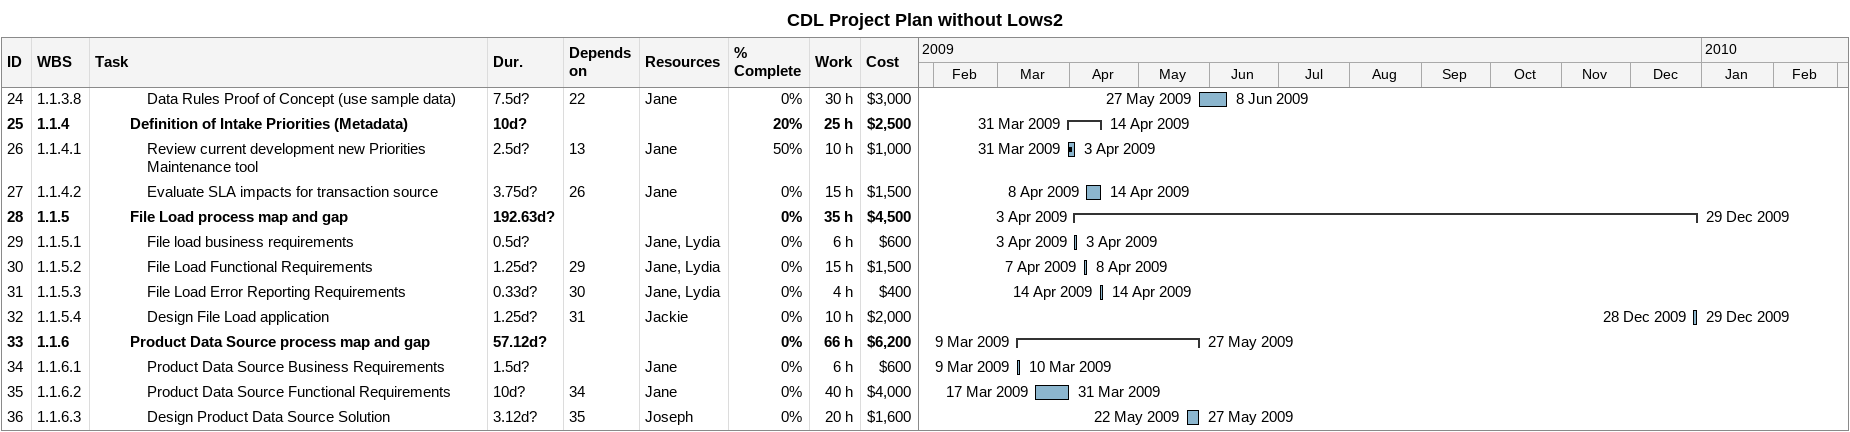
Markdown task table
CDL Project Plan without Lows2

| ID | WBS | Task | Duration | Start | Finish | Predecessors | Resources | % complete | Work (h) | Cost ($) |
|---|---|---|---|---|---|---|---|---|---|---|
| 24 | 1.1.3.8 | Data Rules Proof of Concept (use sample data) | 7.5d? | 2009-05-27 | 2009-06-08 | 22 | Jane | 0 | 30 | 3000 |
| 25 | 1.1.4 | **Definition of Intake Priorities (Metadata)** | 10d? | 2009-03-31 | 2009-04-14 |  |  | 20 | 25 | 2500 |
| 26 | 1.1.4.1 | Review current development new Priorities Maintenance tool | 2.5d? | 2009-03-31 | 2009-04-03 | 13 | Jane | 50 | 10 | 1000 |
| 27 | 1.1.4.2 | Evaluate SLA impacts for transaction source | 3.75d? | 2009-04-08 | 2009-04-14 | 26 | Jane | 0 | 15 | 1500 |
| 28 | 1.1.5 | **File Load process map and gap** | 192.63d? | 2009-04-03 | 2009-12-29 |  |  | 0 | 35 | 4500 |
| 29 | 1.1.5.1 | File load business requirements | 0.5d? | 2009-04-03 | 2009-04-03 |  | Jane, Lydia | 0 | 6 | 600 |
| 30 | 1.1.5.2 | File Load Functional Requirements | 1.25d? | 2009-04-07 | 2009-04-08 | 29 | Jane, Lydia | 0 | 15 | 1500 |
| 31 | 1.1.5.3 | File Load Error Reporting Requirements | 0.33d? | 2009-04-14 | 2009-04-14 | 30 | Jane, Lydia | 0 | 4 | 400 |
| 32 | 1.1.5.4 | Design File Load application | 1.25d? | 2009-12-28 | 2009-12-29 | 31 | Jackie | 0 | 10 | 2000 |
| 33 | 1.1.6 | **Product Data Source process map and gap** | 57.12d? | 2009-03-09 | 2009-05-27 |  |  | 0 | 66 | 6200 |
| 34 | 1.1.6.1 | Product Data Source Business Requirements | 1.5d? | 2009-03-09 | 2009-03-10 |  | Jane | 0 | 6 | 600 |
| 35 | 1.1.6.2 | Product Data Source Functional Requirements | 10d? | 2009-03-17 | 2009-03-31 | 34 | Jane | 0 | 40 | 4000 |
| 36 | 1.1.6.3 | Design Product Data Source Solution | 3.12d? | 2009-05-22 | 2009-05-27 | 35 | Joseph | 0 | 20 | 1600 |
